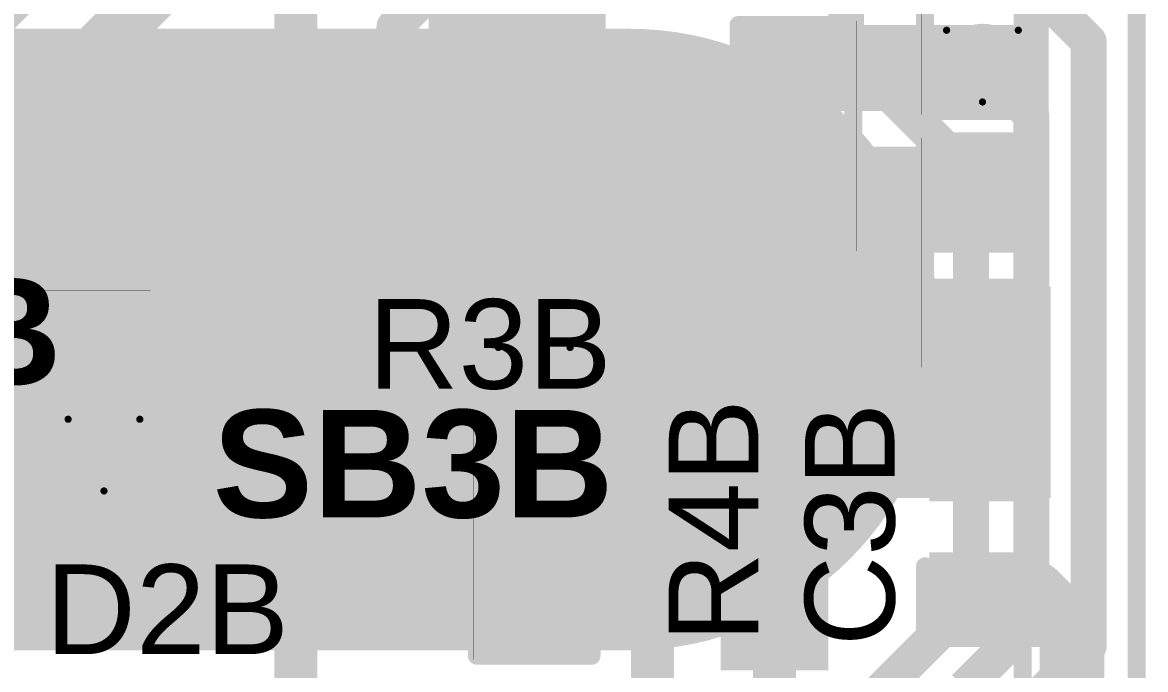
# Model space of a CAD drawing. Header units: inches. Extents: x -4.2 to 12.6, y -6.1 to 3.
# Drawn here: x -2.9497 to -2.6364, y -4.9446 to -4.7641 of the extents above; entities that cross this region are included whole.
import ezdxf

# ---------------------------------------------------------------- set-up
doc = ezdxf.new("R2010")
doc.units = ezdxf.units.IN
doc.header["$MEASUREMENT"] = 0
for name, color, linetype in [('Board Outline', 216, 'Continuous'), ('Bottom Layer', 5, 'Continuous'), ('Bottom Overlay', 54, 'Continuous'), ('Bottom Paste', 16, 'Continuous'), ('Drill Drawing', 1, 'Continuous'), ('Flex_Ribbon Bottom Coverlay', 6, 'Continuous'), ('Flex_Ribbon Top Overlay', 2, 'Continuous'), ('Top Layer', 1, 'Continuous'), ('Top Paste', 8, 'Continuous'), ('Top Solder', 216, 'Continuous'), ('Via Holes', 16, 'Continuous')]:
    doc.layers.add(name, color=color, linetype=linetype)
doc.styles.add('Arial', font='', dxfattribs={"height": 0.2})
doc.styles.add('Arial_Bold', font='', dxfattribs={"height": 0.2})
doc.styles.get('Arial').set_extended_font_data('Arial')
doc.styles.get('Arial_Bold').set_extended_font_data('Arial', bold=True)

# ---------------------------------------------------------------- blocks, each defined once
blk = doc.blocks.new('14_TSSOP_41')
at = {"layer": 'Flex_Ribbon Top Overlay'}
blk.add_hatch(color=2, dxfattribs=at).paths.add_polyline_path([(-0.084, 0.068), (-0.073, 0.068), (-0.073, 0.086), (-0.084, 0.086)])
at = {"layer": 'Top Layer'}
for points in [[(-0.12992, 0.08563), (-0.08858, 0.08563), (-0.08858, 0.06791), (-0.12992, 0.06791)], [(0.08858, 0.08563), (0.12992, 0.08563), (0.12992, 0.06791), (0.08858, 0.06791)], [(-0.12992, 0.06004), (-0.08858, 0.06004), (-0.08858, 0.04232), (-0.12992, 0.04232)], [(0.08858, 0.06004), (0.12992, 0.06004), (0.12992, 0.04232), (0.08858, 0.04232)], [(-0.12992, 0.03445), (-0.08858, 0.03445), (-0.08858, 0.01673), (-0.12992, 0.01673)], [(0.08858, 0.03445), (0.12992, 0.03445), (0.12992, 0.01673), (0.08858, 0.01673)], [(-0.12992, 0.00886), (-0.08858, 0.00886), (-0.08858, -0.00886), (-0.12992, -0.00886)], [(0.08858, 0.00886), (0.12992, 0.00886), (0.12992, -0.00886), (0.08858, -0.00886)], [(-0.12992, -0.01673), (-0.08858, -0.01673), (-0.08858, -0.03445), (-0.12992, -0.03445)], [(0.08858, -0.01673), (0.12992, -0.01673), (0.12992, -0.03445), (0.08858, -0.03445)], [(-0.12992, -0.04232), (-0.08858, -0.04232), (-0.08858, -0.06004), (-0.12992, -0.06004)], [(0.08858, -0.04232), (0.12992, -0.04232), (0.12992, -0.06004), (0.08858, -0.06004)], [(-0.12992, -0.06791), (-0.08858, -0.06791), (-0.08858, -0.08563), (-0.12992, -0.08563)], [(0.08858, -0.06791), (0.12992, -0.06791), (0.12992, -0.08563), (0.08858, -0.08563)]]:
    blk.add_hatch(color=1, dxfattribs=at).paths.add_polyline_path(points)
at = {"layer": 'Top Paste'}
for points in [[(-0.12992, 0.08563), (-0.08858, 0.08563), (-0.08858, 0.06791), (-0.12992, 0.06791)], [(0.08858, 0.08563), (0.12992, 0.08563), (0.12992, 0.06791), (0.08858, 0.06791)], [(-0.12992, 0.06004), (-0.08858, 0.06004), (-0.08858, 0.04232), (-0.12992, 0.04232)], [(0.08858, 0.06004), (0.12992, 0.06004), (0.12992, 0.04232), (0.08858, 0.04232)], [(-0.12992, 0.03445), (-0.08858, 0.03445), (-0.08858, 0.01673), (-0.12992, 0.01673)], [(0.08858, 0.03445), (0.12992, 0.03445), (0.12992, 0.01673), (0.08858, 0.01673)], [(-0.12992, 0.00886), (-0.08858, 0.00886), (-0.08858, -0.00886), (-0.12992, -0.00886)], [(0.08858, 0.00886), (0.12992, 0.00886), (0.12992, -0.00886), (0.08858, -0.00886)], [(-0.12992, -0.01673), (-0.08858, -0.01673), (-0.08858, -0.03445), (-0.12992, -0.03445)], [(0.08858, -0.01673), (0.12992, -0.01673), (0.12992, -0.03445), (0.08858, -0.03445)], [(-0.12992, -0.04232), (-0.08858, -0.04232), (-0.08858, -0.06004), (-0.12992, -0.06004)], [(0.08858, -0.04232), (0.12992, -0.04232), (0.12992, -0.06004), (0.08858, -0.06004)], [(-0.12992, -0.06791), (-0.08858, -0.06791), (-0.08858, -0.08563), (-0.12992, -0.08563)], [(0.08858, -0.06791), (0.12992, -0.06791), (0.12992, -0.08563), (0.08858, -0.08563)]]:
    blk.add_hatch(color=8, dxfattribs=at).paths.add_polyline_path(points)
at = {"layer": 'Top Solder'}
for points in [[(-0.13392, 0.08963), (-0.08458, 0.08963), (-0.08458, 0.06391), (-0.13392, 0.06391)], [(-0.13392, 0.08963), (-0.08458, 0.08963), (-0.08458, 0.06391), (-0.13392, 0.06391)], [(0.08458, 0.08963), (0.13392, 0.08963), (0.13392, 0.06391), (0.08458, 0.06391)], [(0.08458, 0.08963), (0.13392, 0.08963), (0.13392, 0.06391), (0.08458, 0.06391)], [(-0.13392, 0.06404), (-0.08458, 0.06404), (-0.08458, 0.03832), (-0.13392, 0.03832)], [(-0.13392, 0.06404), (-0.08458, 0.06404), (-0.08458, 0.03832), (-0.13392, 0.03832)], [(0.08458, 0.06404), (0.13392, 0.06404), (0.13392, 0.03832), (0.08458, 0.03832)], [(0.08458, 0.06404), (0.13392, 0.06404), (0.13392, 0.03832), (0.08458, 0.03832)], [(-0.13392, 0.03845), (-0.08458, 0.03845), (-0.08458, 0.01273), (-0.13392, 0.01273)], [(-0.13392, 0.03845), (-0.08458, 0.03845), (-0.08458, 0.01273), (-0.13392, 0.01273)], [(0.08458, 0.03845), (0.13392, 0.03845), (0.13392, 0.01273), (0.08458, 0.01273)], [(0.08458, 0.03845), (0.13392, 0.03845), (0.13392, 0.01273), (0.08458, 0.01273)], [(-0.13392, 0.01286), (-0.08458, 0.01286), (-0.08458, -0.01286), (-0.13392, -0.01286)], [(-0.13392, 0.01286), (-0.08458, 0.01286), (-0.08458, -0.01286), (-0.13392, -0.01286)], [(0.08458, 0.01286), (0.13392, 0.01286), (0.13392, -0.01286), (0.08458, -0.01286)], [(0.08458, 0.01286), (0.13392, 0.01286), (0.13392, -0.01286), (0.08458, -0.01286)], [(-0.13392, -0.01273), (-0.08458, -0.01273), (-0.08458, -0.03845), (-0.13392, -0.03845)], [(-0.13392, -0.01273), (-0.08458, -0.01273), (-0.08458, -0.03845), (-0.13392, -0.03845)], [(0.08458, -0.01273), (0.13392, -0.01273), (0.13392, -0.03845), (0.08458, -0.03845)], [(0.08458, -0.01273), (0.13392, -0.01273), (0.13392, -0.03845), (0.08458, -0.03845)], [(-0.13392, -0.03832), (-0.08458, -0.03832), (-0.08458, -0.06404), (-0.13392, -0.06404)], [(-0.13392, -0.03832), (-0.08458, -0.03832), (-0.08458, -0.06404), (-0.13392, -0.06404)], [(0.08458, -0.03832), (0.13392, -0.03832), (0.13392, -0.06404), (0.08458, -0.06404)], [(0.08458, -0.03832), (0.13392, -0.03832), (0.13392, -0.06404), (0.08458, -0.06404)], [(-0.13392, -0.06391), (-0.08458, -0.06391), (-0.08458, -0.08963), (-0.13392, -0.08963)], [(-0.13392, -0.06391), (-0.08458, -0.06391), (-0.08458, -0.08963), (-0.13392, -0.08963)], [(0.08458, -0.06391), (0.13392, -0.06391), (0.13392, -0.08963), (0.08458, -0.08963)], [(0.08458, -0.06391), (0.13392, -0.06391), (0.13392, -0.08963), (0.08458, -0.08963)]]:
    blk.add_hatch(color=216, dxfattribs=at).paths.add_polyline_path(points)
at = {"layer": 'Flex_Ribbon Top Overlay'}
for points in [[(-0.09, 0.1, 0.005, 0.005, 0), (-0.09, 0.092, 0.005, 0.005, 0)], [(0.09, 0.1, 0.005, 0.005, 0), (-0.09, 0.1, 0.005, 0.005, 0)], [(0.09, 0.1, 0.005, 0.005, 0), (0.09, 0.092, 0.005, 0.005, 0)], [(-0.141, 0.082, 0.00787, 0.00787, 0), (-0.141, 0.072, 0.00787, 0.00787, 0)], [(-0.136, 0.077, 0.00787, 0.00787, 0), (-0.141, 0.082, 0.00787, 0.00787, 0)], [(-0.136, 0.077, 0.00787, 0.00787, 0), (-0.141, 0.072, 0.00787, 0.00787, 0)], [(-0.09, -0.092, 0.005, 0.005, 0), (-0.09, -0.1, 0.005, 0.005, 0)], [(0.09, -0.092, 0.005, 0.005, 0), (0.09, -0.1, 0.005, 0.005, 0)], [(0.09, -0.1, 0.005, 0.005, 0), (-0.09, -0.1, 0.005, 0.005, 0)]]:
    blk.add_lwpolyline(points, format="xyseb", dxfattribs=at)
for points in [[(-0.09125, 0.1, 0.0025, 0.0025, 1), (-0.08875, 0.1, 0.0025, 0.0025, 1)], [(-0.09125, 0.1, 0.0025, 0.0025, 1), (-0.08875, 0.1, 0.0025, 0.0025, 1)], [(0.08875, 0.1, 0.0025, 0.0025, 1), (0.09125, 0.1, 0.0025, 0.0025, 1)], [(0.08875, 0.1, 0.0025, 0.0025, 1), (0.09125, 0.1, 0.0025, 0.0025, 1)], [(-0.09125, 0.092, 0.0025, 0.0025, 1), (-0.08875, 0.092, 0.0025, 0.0025, 1)], [(0.08875, 0.092, 0.0025, 0.0025, 1), (0.09125, 0.092, 0.0025, 0.0025, 1)], [(-0.14297, 0.082, 0.00394, 0.00394, 1), (-0.13903, 0.082, 0.00394, 0.00394, 1)], [(-0.14297, 0.082, 0.00394, 0.00394, 1), (-0.13903, 0.082, 0.00394, 0.00394, 1)], [(-0.13797, 0.077, 0.00394, 0.00394, 1), (-0.13403, 0.077, 0.00394, 0.00394, 1)], [(-0.13797, 0.077, 0.00394, 0.00394, 1), (-0.13403, 0.077, 0.00394, 0.00394, 1)], [(-0.14297, 0.072, 0.00394, 0.00394, 1), (-0.13903, 0.072, 0.00394, 0.00394, 1)], [(-0.14297, 0.072, 0.00394, 0.00394, 1), (-0.13903, 0.072, 0.00394, 0.00394, 1)], [(-0.09125, -0.092, 0.0025, 0.0025, 1), (-0.08875, -0.092, 0.0025, 0.0025, 1)], [(0.08875, -0.092, 0.0025, 0.0025, 1), (0.09125, -0.092, 0.0025, 0.0025, 1)], [(-0.09125, -0.1, 0.0025, 0.0025, 1), (-0.08875, -0.1, 0.0025, 0.0025, 1)], [(-0.09125, -0.1, 0.0025, 0.0025, 1), (-0.08875, -0.1, 0.0025, 0.0025, 1)], [(0.08875, -0.1, 0.0025, 0.0025, 1), (0.09125, -0.1, 0.0025, 0.0025, 1)], [(0.08875, -0.1, 0.0025, 0.0025, 1), (0.09125, -0.1, 0.0025, 0.0025, 1)]]:
    blk.add_lwpolyline(points, format="xyseb", close=True, dxfattribs=at)
blk = doc.blocks.new('S______B______0402_83')
at = {"layer": 'Top Layer'}
for points in [[(-0.0275, -0.0125), (-0.0275, 0.0125), (-0.0095, 0.0125), (-0.0095, -0.0125)], [(0.0095, -0.0125), (0.0095, 0.0125), (0.0275, 0.0125), (0.0275, -0.0125)]]:
    blk.add_hatch(color=1, dxfattribs=at).paths.add_polyline_path(points)
at = {"layer": 'Top Paste'}
for points in [[(-0.0275, -0.0125), (-0.0275, 0.0125), (-0.0095, 0.0125), (-0.0095, -0.0125)], [(0.0095, -0.0125), (0.0095, 0.0125), (0.0275, 0.0125), (0.0275, -0.0125)]]:
    blk.add_hatch(color=8, dxfattribs=at).paths.add_polyline_path(points)
at = {"layer": 'Top Solder'}
for points in [[(-0.02967, -0.01467), (-0.02967, 0.01467), (-0.00733, 0.01467), (-0.00733, -0.01467)], [(-0.02967, -0.01467), (-0.02967, 0.01467), (-0.00733, 0.01467), (-0.00733, -0.01467)], [(0.00733, -0.01467), (0.00733, 0.01467), (0.02967, 0.01467), (0.02967, -0.01467)], [(0.00733, -0.01467), (0.00733, 0.01467), (0.02967, 0.01467), (0.02967, -0.01467)]]:
    blk.add_hatch(color=216, dxfattribs=at).paths.add_polyline_path(points)
at = {"layer": 'Flex_Ribbon Top Overlay'}
for points in [[(-0.031, 0.016, 0.005, 0.005, 0), (-0.031, -0.016, 0.005, 0.005, 0)], [(0.031, 0.016, 0.005, 0.005, 0), (-0.031, 0.016, 0.005, 0.005, 0)], [(0.031, 0.016, 0.005, 0.005, 0), (0.031, -0.016, 0.005, 0.005, 0)], [(0.031, -0.016, 0.005, 0.005, 0), (-0.031, -0.016, 0.005, 0.005, 0)], [(0.032, -0.017, 0.000127, 0.000127, 0), (-0.032, -0.017, 0.000127, 0.000127, 0)]]:
    blk.add_lwpolyline(points, format="xyseb", dxfattribs=at)
for points in [[(-0.03225, 0.016, 0.0025, 0.0025, 1), (-0.02975, 0.016, 0.0025, 0.0025, 1)], [(-0.03225, 0.016, 0.0025, 0.0025, 1), (-0.02975, 0.016, 0.0025, 0.0025, 1)], [(0.02975, 0.016, 0.0025, 0.0025, 1), (0.03225, 0.016, 0.0025, 0.0025, 1)], [(0.02975, 0.016, 0.0025, 0.0025, 1), (0.03225, 0.016, 0.0025, 0.0025, 1)], [(-0.03225, -0.016, 0.0025, 0.0025, 1), (-0.02975, -0.016, 0.0025, 0.0025, 1)], [(-0.03225, -0.016, 0.0025, 0.0025, 1), (-0.02975, -0.016, 0.0025, 0.0025, 1)], [(0.02975, -0.016, 0.0025, 0.0025, 1), (0.03225, -0.016, 0.0025, 0.0025, 1)], [(0.02975, -0.016, 0.0025, 0.0025, 1), (0.03225, -0.016, 0.0025, 0.0025, 1)], [(-0.03203, -0.017, 0.0000635, 0.0000635, 1), (-0.03197, -0.017, 0.0000635, 0.0000635, 1)], [(0.03197, -0.017, 0.0000635, 0.0000635, 1), (0.03203, -0.017, 0.0000635, 0.0000635, 1)]]:
    blk.add_lwpolyline(points, format="xyseb", close=True, dxfattribs=at)
blk = doc.blocks.new('S______B______0402_90')
at = {"layer": 'Top Layer'}
for points in [[(-0.0275, -0.0125), (-0.0275, 0.0125), (-0.0095, 0.0125), (-0.0095, -0.0125)], [(0.0095, -0.0125), (0.0095, 0.0125), (0.0275, 0.0125), (0.0275, -0.0125)]]:
    blk.add_hatch(color=1, dxfattribs=at).paths.add_polyline_path(points)
at = {"layer": 'Top Paste'}
for points in [[(-0.0275, -0.0125), (-0.0275, 0.0125), (-0.0095, 0.0125), (-0.0095, -0.0125)], [(0.0095, -0.0125), (0.0095, 0.0125), (0.0275, 0.0125), (0.0275, -0.0125)]]:
    blk.add_hatch(color=8, dxfattribs=at).paths.add_polyline_path(points)
at = {"layer": 'Top Solder'}
for points in [[(-0.02967, -0.01467), (-0.02967, 0.01467), (-0.00733, 0.01467), (-0.00733, -0.01467)], [(-0.02967, -0.01467), (-0.02967, 0.01467), (-0.00733, 0.01467), (-0.00733, -0.01467)], [(0.00733, -0.01467), (0.00733, 0.01467), (0.02967, 0.01467), (0.02967, -0.01467)], [(0.00733, -0.01467), (0.00733, 0.01467), (0.02967, 0.01467), (0.02967, -0.01467)]]:
    blk.add_hatch(color=216, dxfattribs=at).paths.add_polyline_path(points)
at = {"layer": 'Flex_Ribbon Top Overlay'}
for points in [[(-0.031, -0.016, 0.005, 0.005, 0), (-0.031, 0.016, 0.005, 0.005, 0)], [(0.031, 0.016, 0.005, 0.005, 0), (-0.031, 0.016, 0.005, 0.005, 0)], [(0.031, -0.016, 0.005, 0.005, 0), (0.031, 0.016, 0.005, 0.005, 0)], [(0.031, -0.016, 0.005, 0.005, 0), (-0.031, -0.016, 0.005, 0.005, 0)], [(0.032, -0.017, 0.000127, 0.000127, 0), (-0.032, -0.017, 0.000127, 0.000127, 0)]]:
    blk.add_lwpolyline(points, format="xyseb", dxfattribs=at)
for points in [[(-0.03225, 0.016, 0.0025, 0.0025, 1), (-0.02975, 0.016, 0.0025, 0.0025, 1)], [(-0.03225, 0.016, 0.0025, 0.0025, 1), (-0.02975, 0.016, 0.0025, 0.0025, 1)], [(0.02975, 0.016, 0.0025, 0.0025, 1), (0.03225, 0.016, 0.0025, 0.0025, 1)], [(0.02975, 0.016, 0.0025, 0.0025, 1), (0.03225, 0.016, 0.0025, 0.0025, 1)], [(-0.03225, -0.016, 0.0025, 0.0025, 1), (-0.02975, -0.016, 0.0025, 0.0025, 1)], [(-0.03225, -0.016, 0.0025, 0.0025, 1), (-0.02975, -0.016, 0.0025, 0.0025, 1)], [(0.02975, -0.016, 0.0025, 0.0025, 1), (0.03225, -0.016, 0.0025, 0.0025, 1)], [(0.02975, -0.016, 0.0025, 0.0025, 1), (0.03225, -0.016, 0.0025, 0.0025, 1)], [(-0.03203, -0.017, 0.0000635, 0.0000635, 1), (-0.03197, -0.017, 0.0000635, 0.0000635, 1)], [(0.03197, -0.017, 0.0000635, 0.0000635, 1), (0.03203, -0.017, 0.0000635, 0.0000635, 1)]]:
    blk.add_lwpolyline(points, format="xyseb", close=True, dxfattribs=at)
blk = doc.blocks.new('R___0402_160')
at = {"layer": 'Top Layer'}
for points in [[(-0.0275, -0.0125), (-0.0275, 0.0125), (-0.0095, 0.0125), (-0.0095, -0.0125)], [(0.0095, -0.0125), (0.0095, 0.0125), (0.0275, 0.0125), (0.0275, -0.0125)]]:
    blk.add_hatch(color=1, dxfattribs=at).paths.add_polyline_path(points)
at = {"layer": 'Top Paste'}
for points in [[(-0.0275, -0.0125), (-0.0275, 0.0125), (-0.0095, 0.0125), (-0.0095, -0.0125)], [(0.0095, -0.0125), (0.0095, 0.0125), (0.0275, 0.0125), (0.0275, -0.0125)]]:
    blk.add_hatch(color=8, dxfattribs=at).paths.add_polyline_path(points)
at = {"layer": 'Top Solder'}
for points in [[(-0.02967, -0.01467), (-0.02967, 0.01467), (-0.00733, 0.01467), (-0.00733, -0.01467)], [(-0.02967, -0.01467), (-0.02967, 0.01467), (-0.00733, 0.01467), (-0.00733, -0.01467)], [(0.00733, -0.01467), (0.00733, 0.01467), (0.02967, 0.01467), (0.02967, -0.01467)], [(0.00733, -0.01467), (0.00733, 0.01467), (0.02967, 0.01467), (0.02967, -0.01467)]]:
    blk.add_hatch(color=216, dxfattribs=at).paths.add_polyline_path(points)
at = {"layer": 'Flex_Ribbon Top Overlay'}
for points in [[(-0.031, -0.016, 0.005, 0.005, 0), (-0.031, 0.016, 0.005, 0.005, 0)], [(0.031, 0.016, 0.005, 0.005, 0), (-0.031, 0.016, 0.005, 0.005, 0)], [(0.031, -0.016, 0.005, 0.005, 0), (0.031, 0.016, 0.005, 0.005, 0)], [(0.031, -0.016, 0.005, 0.005, 0), (-0.031, -0.016, 0.005, 0.005, 0)], [(0.032, -0.017, 0.000127, 0.000127, 0), (-0.032, -0.017, 0.000127, 0.000127, 0)]]:
    blk.add_lwpolyline(points, format="xyseb", dxfattribs=at)
for points in [[(-0.03225, 0.016, 0.0025, 0.0025, 1), (-0.02975, 0.016, 0.0025, 0.0025, 1)], [(-0.03225, 0.016, 0.0025, 0.0025, 1), (-0.02975, 0.016, 0.0025, 0.0025, 1)], [(0.02975, 0.016, 0.0025, 0.0025, 1), (0.03225, 0.016, 0.0025, 0.0025, 1)], [(0.02975, 0.016, 0.0025, 0.0025, 1), (0.03225, 0.016, 0.0025, 0.0025, 1)], [(-0.03225, -0.016, 0.0025, 0.0025, 1), (-0.02975, -0.016, 0.0025, 0.0025, 1)], [(-0.03225, -0.016, 0.0025, 0.0025, 1), (-0.02975, -0.016, 0.0025, 0.0025, 1)], [(0.02975, -0.016, 0.0025, 0.0025, 1), (0.03225, -0.016, 0.0025, 0.0025, 1)], [(0.02975, -0.016, 0.0025, 0.0025, 1), (0.03225, -0.016, 0.0025, 0.0025, 1)], [(-0.03203, -0.017, 0.0000635, 0.0000635, 1), (-0.03197, -0.017, 0.0000635, 0.0000635, 1)], [(0.03197, -0.017, 0.0000635, 0.0000635, 1), (0.03203, -0.017, 0.0000635, 0.0000635, 1)]]:
    blk.add_lwpolyline(points, format="xyseb", close=True, dxfattribs=at)
blk = doc.blocks.new('R___0402_167')
at = {"layer": 'Top Layer'}
for points in [[(-0.0275, -0.0125), (-0.0275, 0.0125), (-0.0095, 0.0125), (-0.0095, -0.0125)], [(0.0095, -0.0125), (0.0095, 0.0125), (0.0275, 0.0125), (0.0275, -0.0125)]]:
    blk.add_hatch(color=1, dxfattribs=at).paths.add_polyline_path(points)
at = {"layer": 'Top Paste'}
for points in [[(-0.0275, -0.0125), (-0.0275, 0.0125), (-0.0095, 0.0125), (-0.0095, -0.0125)], [(0.0095, -0.0125), (0.0095, 0.0125), (0.0275, 0.0125), (0.0275, -0.0125)]]:
    blk.add_hatch(color=8, dxfattribs=at).paths.add_polyline_path(points)
at = {"layer": 'Top Solder'}
for points in [[(-0.02967, -0.01467), (-0.02967, 0.01467), (-0.00733, 0.01467), (-0.00733, -0.01467)], [(-0.02967, -0.01467), (-0.02967, 0.01467), (-0.00733, 0.01467), (-0.00733, -0.01467)], [(0.00733, -0.01467), (0.00733, 0.01467), (0.02967, 0.01467), (0.02967, -0.01467)], [(0.00733, -0.01467), (0.00733, 0.01467), (0.02967, 0.01467), (0.02967, -0.01467)]]:
    blk.add_hatch(color=216, dxfattribs=at).paths.add_polyline_path(points)
at = {"layer": 'Flex_Ribbon Top Overlay'}
for points in [[(-0.031, 0.016, 0.005, 0.005, 0), (-0.031, -0.016, 0.005, 0.005, 0)], [(-0.031, 0.016, 0.005, 0.005, 0), (0.031, 0.016, 0.005, 0.005, 0)], [(0.031, 0.016, 0.005, 0.005, 0), (0.031, -0.016, 0.005, 0.005, 0)], [(-0.031, -0.016, 0.005, 0.005, 0), (0.031, -0.016, 0.005, 0.005, 0)], [(-0.032, -0.017, 0.000127, 0.000127, 0), (0.032, -0.017, 0.000127, 0.000127, 0)]]:
    blk.add_lwpolyline(points, format="xyseb", dxfattribs=at)
for points in [[(-0.03225, 0.016, 0.0025, 0.0025, 1), (-0.02975, 0.016, 0.0025, 0.0025, 1)], [(-0.03225, 0.016, 0.0025, 0.0025, 1), (-0.02975, 0.016, 0.0025, 0.0025, 1)], [(0.02975, 0.016, 0.0025, 0.0025, 1), (0.03225, 0.016, 0.0025, 0.0025, 1)], [(0.02975, 0.016, 0.0025, 0.0025, 1), (0.03225, 0.016, 0.0025, 0.0025, 1)], [(-0.03225, -0.016, 0.0025, 0.0025, 1), (-0.02975, -0.016, 0.0025, 0.0025, 1)], [(-0.03225, -0.016, 0.0025, 0.0025, 1), (-0.02975, -0.016, 0.0025, 0.0025, 1)], [(0.02975, -0.016, 0.0025, 0.0025, 1), (0.03225, -0.016, 0.0025, 0.0025, 1)], [(0.02975, -0.016, 0.0025, 0.0025, 1), (0.03225, -0.016, 0.0025, 0.0025, 1)], [(-0.03203, -0.017, 0.0000635, 0.0000635, 1), (-0.03197, -0.017, 0.0000635, 0.0000635, 1)], [(0.03197, -0.017, 0.0000635, 0.0000635, 1), (0.03203, -0.017, 0.0000635, 0.0000635, 1)]]:
    blk.add_lwpolyline(points, format="xyseb", close=True, dxfattribs=at)
blk = doc.blocks.new('R___0402_174')
at = {"layer": 'Top Layer'}
for points in [[(-0.0275, -0.0125), (-0.0275, 0.0125), (-0.0095, 0.0125), (-0.0095, -0.0125)], [(0.0095, -0.0125), (0.0095, 0.0125), (0.0275, 0.0125), (0.0275, -0.0125)]]:
    blk.add_hatch(color=1, dxfattribs=at).paths.add_polyline_path(points)
at = {"layer": 'Top Paste'}
for points in [[(-0.0275, -0.0125), (-0.0275, 0.0125), (-0.0095, 0.0125), (-0.0095, -0.0125)], [(0.0095, -0.0125), (0.0095, 0.0125), (0.0275, 0.0125), (0.0275, -0.0125)]]:
    blk.add_hatch(color=8, dxfattribs=at).paths.add_polyline_path(points)
at = {"layer": 'Top Solder'}
for points in [[(-0.02967, -0.01467), (-0.02967, 0.01467), (-0.00733, 0.01467), (-0.00733, -0.01467)], [(-0.02967, -0.01467), (-0.02967, 0.01467), (-0.00733, 0.01467), (-0.00733, -0.01467)], [(0.00733, -0.01467), (0.00733, 0.01467), (0.02967, 0.01467), (0.02967, -0.01467)], [(0.00733, -0.01467), (0.00733, 0.01467), (0.02967, 0.01467), (0.02967, -0.01467)]]:
    blk.add_hatch(color=216, dxfattribs=at).paths.add_polyline_path(points)
at = {"layer": 'Flex_Ribbon Top Overlay'}
for points in [[(-0.031, -0.016, 0.005, 0.005, 0), (-0.031, 0.016, 0.005, 0.005, 0)], [(0.031, 0.016, 0.005, 0.005, 0), (-0.031, 0.016, 0.005, 0.005, 0)], [(0.031, -0.016, 0.005, 0.005, 0), (0.031, 0.016, 0.005, 0.005, 0)], [(0.031, -0.016, 0.005, 0.005, 0), (-0.031, -0.016, 0.005, 0.005, 0)], [(0.032, -0.017, 0.000127, 0.000127, 0), (-0.032, -0.017, 0.000127, 0.000127, 0)]]:
    blk.add_lwpolyline(points, format="xyseb", dxfattribs=at)
for points in [[(-0.03225, 0.016, 0.0025, 0.0025, 1), (-0.02975, 0.016, 0.0025, 0.0025, 1)], [(-0.03225, 0.016, 0.0025, 0.0025, 1), (-0.02975, 0.016, 0.0025, 0.0025, 1)], [(0.02975, 0.016, 0.0025, 0.0025, 1), (0.03225, 0.016, 0.0025, 0.0025, 1)], [(0.02975, 0.016, 0.0025, 0.0025, 1), (0.03225, 0.016, 0.0025, 0.0025, 1)], [(-0.03225, -0.016, 0.0025, 0.0025, 1), (-0.02975, -0.016, 0.0025, 0.0025, 1)], [(-0.03225, -0.016, 0.0025, 0.0025, 1), (-0.02975, -0.016, 0.0025, 0.0025, 1)], [(0.02975, -0.016, 0.0025, 0.0025, 1), (0.03225, -0.016, 0.0025, 0.0025, 1)], [(0.02975, -0.016, 0.0025, 0.0025, 1), (0.03225, -0.016, 0.0025, 0.0025, 1)], [(-0.03203, -0.017, 0.0000635, 0.0000635, 1), (-0.03197, -0.017, 0.0000635, 0.0000635, 1)], [(0.03197, -0.017, 0.0000635, 0.0000635, 1), (0.03203, -0.017, 0.0000635, 0.0000635, 1)]]:
    blk.add_lwpolyline(points, format="xyseb", close=True, dxfattribs=at)
blk = doc.blocks.new('_EMG________B_202')
at = {"layer": 'Bottom Layer'}
h = blk.add_hatch(color=5, dxfattribs=at)
edge = h.paths.add_edge_path()
edge.add_arc((-0.11417, 0.0005), 0.08268, 90, 270)
edge.add_line((-0.11417, -0.08217), (0.11417, -0.08217))
edge.add_arc((0.11417, 0.0005), 0.08268, 270, 450)
edge.add_line((0.11417, 0.08318), (-0.11417, 0.08318))
at = {"layer": 'Bottom Paste'}
h = blk.add_hatch(color=16, dxfattribs=at)
edge = h.paths.add_edge_path()
edge.add_arc((-0.11417, 0.0005), 0.08268, 90, 270)
edge.add_line((-0.11417, -0.08217), (0.11417, -0.08217))
edge.add_arc((0.11417, 0.0005), 0.08268, 270, 450)
edge.add_line((0.11417, 0.08318), (-0.11417, 0.08318))
at = {"layer": 'Flex_Ribbon Bottom Coverlay'}
h = blk.add_hatch(color=6, dxfattribs=at)
edge = h.paths.add_edge_path()
edge.add_arc((-0.11417, 0.0005), 0.08668, 90, 270)
edge.add_line((-0.11417, -0.08617), (0.11417, -0.08617))
edge.add_arc((0.11417, 0.0005), 0.08668, 270, 450)
edge.add_line((0.11417, 0.08718), (-0.11417, 0.08718))
h = blk.add_hatch(color=6, dxfattribs=at)
edge = h.paths.add_edge_path()
edge.add_arc((-0.11417, 0.0005), 0.08668, 90, 270)
edge.add_line((-0.11417, -0.08617), (0.11417, -0.08617))
edge.add_arc((0.11417, 0.0005), 0.08668, 270, 450)
edge.add_line((0.11417, 0.08718), (-0.11417, 0.08718))
at = {"layer": 'Bottom Overlay'}
blk.add_lwpolyline([(0.22375, -0.43172, 0.005, 0.005, 0), (0.22375, 0.43172, 0.005, 0.005, 0)], format="xyseb", dxfattribs=at)
blk = doc.blocks.new('C___0402_251')
at = {"layer": 'Top Layer'}
for points in [[(-0.0275, -0.0125), (-0.0275, 0.0125), (-0.0095, 0.0125), (-0.0095, -0.0125)], [(0.0095, -0.0125), (0.0095, 0.0125), (0.0275, 0.0125), (0.0275, -0.0125)]]:
    blk.add_hatch(color=1, dxfattribs=at).paths.add_polyline_path(points)
at = {"layer": 'Top Paste'}
for points in [[(-0.0275, -0.0125), (-0.0275, 0.0125), (-0.0095, 0.0125), (-0.0095, -0.0125)], [(0.0095, -0.0125), (0.0095, 0.0125), (0.0275, 0.0125), (0.0275, -0.0125)]]:
    blk.add_hatch(color=8, dxfattribs=at).paths.add_polyline_path(points)
at = {"layer": 'Top Solder'}
for points in [[(-0.02986, -0.01486), (-0.02986, 0.01486), (-0.00714, 0.01486), (-0.00714, -0.01486)], [(-0.02986, -0.01486), (-0.02986, 0.01486), (-0.00714, 0.01486), (-0.00714, -0.01486)], [(0.00714, -0.01486), (0.00714, 0.01486), (0.02986, 0.01486), (0.02986, -0.01486)], [(0.00714, -0.01486), (0.00714, 0.01486), (0.02986, 0.01486), (0.02986, -0.01486)]]:
    blk.add_hatch(color=216, dxfattribs=at).paths.add_polyline_path(points)
at = {"layer": 'Flex_Ribbon Top Overlay'}
for points in [[(-0.031, 0.016, 0.005, 0.005, 0), (-0.011, 0.016, 0.005, 0.005, 0)], [(-0.031, 0.016, 0.005, 0.005, 0), (-0.031, -0.016, 0.005, 0.005, 0)], [(0.011, 0.016, 0.005, 0.005, 0), (0.031, 0.016, 0.005, 0.005, 0)], [(0.031, 0.016, 0.005, 0.005, 0), (0.031, -0.016, 0.005, 0.005, 0)], [(-0.031, -0.016, 0.005, 0.005, 0), (-0.011, -0.016, 0.005, 0.005, 0)], [(0.011, -0.016, 0.005, 0.005, 0), (0.031, -0.016, 0.005, 0.005, 0)]]:
    blk.add_lwpolyline(points, format="xyseb", dxfattribs=at)
for points in [[(-0.03225, 0.016, 0.0025, 0.0025, 1), (-0.02975, 0.016, 0.0025, 0.0025, 1)], [(-0.03225, 0.016, 0.0025, 0.0025, 1), (-0.02975, 0.016, 0.0025, 0.0025, 1)], [(-0.01225, 0.016, 0.0025, 0.0025, 1), (-0.00975, 0.016, 0.0025, 0.0025, 1)], [(0.00975, 0.016, 0.0025, 0.0025, 1), (0.01225, 0.016, 0.0025, 0.0025, 1)], [(0.02975, 0.016, 0.0025, 0.0025, 1), (0.03225, 0.016, 0.0025, 0.0025, 1)], [(0.02975, 0.016, 0.0025, 0.0025, 1), (0.03225, 0.016, 0.0025, 0.0025, 1)], [(-0.03225, -0.016, 0.0025, 0.0025, 1), (-0.02975, -0.016, 0.0025, 0.0025, 1)], [(-0.03225, -0.016, 0.0025, 0.0025, 1), (-0.02975, -0.016, 0.0025, 0.0025, 1)], [(-0.01225, -0.016, 0.0025, 0.0025, 1), (-0.00975, -0.016, 0.0025, 0.0025, 1)], [(0.00975, -0.016, 0.0025, 0.0025, 1), (0.01225, -0.016, 0.0025, 0.0025, 1)], [(0.02975, -0.016, 0.0025, 0.0025, 1), (0.03225, -0.016, 0.0025, 0.0025, 1)], [(0.02975, -0.016, 0.0025, 0.0025, 1), (0.03225, -0.016, 0.0025, 0.0025, 1)]]:
    blk.add_lwpolyline(points, format="xyseb", close=True, dxfattribs=at)

msp = doc.modelspace()

# ---------------------------------------------------------------- hatches: boundary and pattern name
at = {"layer": 'Bottom Layer'}
h = msp.add_hatch(color=5, dxfattribs=at)
edge = h.paths.add_edge_path()
edge.add_arc((-2.6819, -4.77628), 0.01181, 0, 360)
h = msp.add_hatch(color=5, dxfattribs=at)
edge = h.paths.add_edge_path()
edge.add_arc((-2.80692, -4.86478), 0.01181, 0, 360)
h = msp.add_hatch(color=5, dxfattribs=at)
edge = h.paths.add_edge_path()
edge.add_arc((-2.92692, -4.88478), 0.01181, 0, 360)
at = {"layer": 'Top Layer'}
for points in [[(-2.74992, -4.78878), (-2.66692, -4.78878), (-2.66692, -4.76478), (-2.74992, -4.76478)], [(-2.7549, -4.82828), (-2.6659, -4.82828), (-2.6659, -4.79878), (-2.7549, -4.79878)], [(-2.7549, -4.94478), (-2.7249, -4.94478), (-2.7249, -4.79878), (-2.7549, -4.79878)], [(-2.7099, -4.85778), (-2.6629, -4.85778), (-2.6629, -4.83778), (-2.7099, -4.83778)], [(-2.7099, -4.89678), (-2.6629, -4.89678), (-2.6629, -4.83778), (-2.7099, -4.83778)], [(-2.85192, -4.93778), (-2.79192, -4.93778), (-2.79192, -4.91178), (-2.85192, -4.91178)]]:
    msp.add_hatch(color=1, dxfattribs=at).paths.add_polyline_path(points)
h = msp.add_hatch(color=1, dxfattribs=at)
edge = h.paths.add_edge_path()
edge.add_arc((-2.6819, -4.77628), 0.01181, 0, 360)
h = msp.add_hatch(color=1, dxfattribs=at)
edge = h.paths.add_edge_path()
edge.add_arc((-2.80692, -4.86478), 0.01181, 0, 360)
h = msp.add_hatch(color=1, dxfattribs=at)
edge = h.paths.add_edge_path()
edge.add_arc((-2.92692, -4.88478), 0.01181, 0, 360)
at = {"layer": 'Via Holes'}
h = msp.add_hatch(color=7, dxfattribs=at)
edge = h.paths.add_edge_path()
edge.add_arc((-2.6819, -4.77628), 0.00591, 0, 360)
h = msp.add_hatch(color=7, dxfattribs=at)
edge = h.paths.add_edge_path()
edge.add_arc((-2.80692, -4.86478), 0.00591, 0, 360)
h = msp.add_hatch(color=7, dxfattribs=at)
edge = h.paths.add_edge_path()
edge.add_arc((-2.92692, -4.88478), 0.00591, 0, 360)

# ---------------------------------------------------------------- linework, layer by layer
at = {"layer": 'Board Outline'}
msp.add_lwpolyline([(-2.63892, -4.42332, 0.005, 0.005, 0), (-2.63892, -5.28379, 0.005, 0.005, 0)], format="xyseb", dxfattribs=at)
msp.add_lwpolyline([(-2.63892, -4.42332, 0.005, 0.005, 0), (-2.63892, -5.28379, 0.005, 0.005, 0)], format="xyseb", dxfattribs=at)
msp.add_lwpolyline([(-2.63892, -4.42332, 0.005, 0.005, 0), (-2.63892, -5.28379, 0.005, 0.005, 0)], format="xyseb", dxfattribs=at)
at = {"layer": 'Bottom Layer'}
for points in [[(-2.71992, -4.77178, 0.01, 0.01, 0), (-2.71992, -4.71578, 0.01, 0.01, 0)], [(-2.66292, -4.75878, 0.01, 0.01, 0), (-2.65228, -4.76942, 0.01, 0.01, 0)], [(-2.71992, -4.77178, 0.01, 0.01, 0), (-2.68508, -4.80662, 0.01, 0.01, 0)], [(-2.65228, -4.93815, 0.01, 0.01, 0), (-2.65228, -4.76942, 0.01, 0.01, 0)], [(-2.6819, -4.77628, 0.01, 0.01, 0), (-2.66828, -4.7899, 0.01, 0.01, 0)], [(-2.66828, -4.93115, 0.01, 0.01, 0), (-2.66828, -4.7899, 0.01, 0.01, 0)], [(-2.68508, -4.92532, 0.01, 0.01, 0), (-2.68508, -4.80662, 0.01, 0.01, 0)], [(-2.72692, -4.96716, 0.01, 0.01, 0), (-2.68508, -4.92532, 0.01, 0.01, 0)], [(-2.68684, -4.9497, 0.01, 0.01, 0), (-2.66828, -4.93115, 0.01, 0.01, 0)], [(-2.68287, -4.96874, 0.01, 0.01, 0), (-2.65228, -4.93815, 0.01, 0.01, 0)]]:
    msp.add_lwpolyline(points, format="xyseb", dxfattribs=at)
for points in [[(-2.72242, -4.77178, 0.005, 0.005, 1), (-2.71742, -4.77178, 0.005, 0.005, 1)], [(-2.72242, -4.77178, 0.005, 0.005, 1), (-2.71742, -4.77178, 0.005, 0.005, 1)], [(-2.65478, -4.76942, 0.005, 0.005, 1), (-2.64978, -4.76942, 0.005, 0.005, 1)], [(-2.65478, -4.76942, 0.005, 0.005, 1), (-2.64978, -4.76942, 0.005, 0.005, 1)], [(-2.6844, -4.77628, 0.005, 0.005, 1), (-2.6794, -4.77628, 0.005, 0.005, 1)], [(-2.67078, -4.7899, 0.005, 0.005, 1), (-2.66578, -4.7899, 0.005, 0.005, 1)], [(-2.67078, -4.7899, 0.005, 0.005, 1), (-2.66578, -4.7899, 0.005, 0.005, 1)], [(-2.68758, -4.80662, 0.005, 0.005, 1), (-2.68258, -4.80662, 0.005, 0.005, 1)], [(-2.68758, -4.80662, 0.005, 0.005, 1), (-2.68258, -4.80662, 0.005, 0.005, 1)], [(-2.68758, -4.92532, 0.005, 0.005, 1), (-2.68258, -4.92532, 0.005, 0.005, 1)], [(-2.68758, -4.92532, 0.005, 0.005, 1), (-2.68258, -4.92532, 0.005, 0.005, 1)], [(-2.67078, -4.93115, 0.005, 0.005, 1), (-2.66578, -4.93115, 0.005, 0.005, 1)], [(-2.67078, -4.93115, 0.005, 0.005, 1), (-2.66578, -4.93115, 0.005, 0.005, 1)], [(-2.65478, -4.93815, 0.005, 0.005, 1), (-2.64978, -4.93815, 0.005, 0.005, 1)], [(-2.65478, -4.93815, 0.005, 0.005, 1), (-2.64978, -4.93815, 0.005, 0.005, 1)]]:
    msp.add_lwpolyline(points, format="xyseb", close=True, dxfattribs=at)
at = {"layer": 'Drill Drawing'}
for points in [[(-2.6919, -4.76628, 0.002, 0.002, 0), (-2.6719, -4.76628, 0.002, 0.002, 0)], [(-2.6919, -4.76628, 0.002, 0.002, 0), (-2.6819, -4.78628, 0.002, 0.002, 0)], [(-2.6819, -4.78628, 0.002, 0.002, 0), (-2.6719, -4.76628, 0.002, 0.002, 0)], [(-2.81692, -4.85478, 0.002, 0.002, 0), (-2.79692, -4.85478, 0.002, 0.002, 0)], [(-2.81692, -4.85478, 0.002, 0.002, 0), (-2.80692, -4.87478, 0.002, 0.002, 0)], [(-2.80692, -4.87478, 0.002, 0.002, 0), (-2.79692, -4.85478, 0.002, 0.002, 0)], [(-2.93692, -4.87478, 0.002, 0.002, 0), (-2.91692, -4.87478, 0.002, 0.002, 0)], [(-2.93692, -4.87478, 0.002, 0.002, 0), (-2.92692, -4.89478, 0.002, 0.002, 0)], [(-2.92692, -4.89478, 0.002, 0.002, 0), (-2.91692, -4.87478, 0.002, 0.002, 0)]]:
    msp.add_lwpolyline(points, format="xyseb", dxfattribs=at)
for points in [[(-2.6924, -4.76628, 0.001, 0.001, 1), (-2.6914, -4.76628, 0.001, 0.001, 1)], [(-2.6924, -4.76628, 0.001, 0.001, 1), (-2.6914, -4.76628, 0.001, 0.001, 1)], [(-2.6724, -4.76628, 0.001, 0.001, 1), (-2.6714, -4.76628, 0.001, 0.001, 1)], [(-2.6724, -4.76628, 0.001, 0.001, 1), (-2.6714, -4.76628, 0.001, 0.001, 1)], [(-2.6824, -4.78628, 0.001, 0.001, 1), (-2.6814, -4.78628, 0.001, 0.001, 1)], [(-2.6824, -4.78628, 0.001, 0.001, 1), (-2.6814, -4.78628, 0.001, 0.001, 1)], [(-2.81742, -4.85478, 0.001, 0.001, 1), (-2.81642, -4.85478, 0.001, 0.001, 1)], [(-2.81742, -4.85478, 0.001, 0.001, 1), (-2.81642, -4.85478, 0.001, 0.001, 1)], [(-2.79742, -4.85478, 0.001, 0.001, 1), (-2.79642, -4.85478, 0.001, 0.001, 1)], [(-2.79742, -4.85478, 0.001, 0.001, 1), (-2.79642, -4.85478, 0.001, 0.001, 1)], [(-2.93742, -4.87478, 0.001, 0.001, 1), (-2.93642, -4.87478, 0.001, 0.001, 1)], [(-2.93742, -4.87478, 0.001, 0.001, 1), (-2.93642, -4.87478, 0.001, 0.001, 1)], [(-2.91742, -4.87478, 0.001, 0.001, 1), (-2.91642, -4.87478, 0.001, 0.001, 1)], [(-2.91742, -4.87478, 0.001, 0.001, 1), (-2.91642, -4.87478, 0.001, 0.001, 1)], [(-2.80742, -4.87478, 0.001, 0.001, 1), (-2.80642, -4.87478, 0.001, 0.001, 1)], [(-2.80742, -4.87478, 0.001, 0.001, 1), (-2.80642, -4.87478, 0.001, 0.001, 1)], [(-2.92742, -4.89478, 0.001, 0.001, 1), (-2.92642, -4.89478, 0.001, 0.001, 1)], [(-2.92742, -4.89478, 0.001, 0.001, 1), (-2.92642, -4.89478, 0.001, 0.001, 1)]]:
    msp.add_lwpolyline(points, format="xyseb", close=True, dxfattribs=at)
at = {"layer": 'Top Layer'}
for points in [[(-2.96442, -4.80744, 0.015, 0.015, 0), (-2.9079, -4.75092, 0.015, 0.015, 0)], [(-2.87342, -5.03478, 0.012, 0.012, 0), (-2.87342, -4.75078, 0.012, 0.012, 0)], [(-2.99692, -4.80378, 0.01, 0.01, 0), (-2.94392, -4.75078, 0.01, 0.01, 0)], [(-2.84592, -4.76535, 0.01, 0.01, 0), (-2.83916, -4.75859, 0.01, 0.01, 0)], [(-2.84592, -4.91843, 0.01, 0.01, 0), (-2.84592, -4.76535, 0.01, 0.01, 0)], [(-2.81164, -4.78096, 0.01, 0.01, 0), (-2.81066, -4.78096, 0.01, 0.01, 0)], [(-2.81066, -4.78096, 0.01, 0.01, 0), (-2.81057, -4.78087, 0.01, 0.01, 0)], [(-2.81066, -4.78096, 0.01, 0.01, 0), (-2.7751, -4.78096, 0.01, 0.01, 0)], [(-2.7751, -4.78096, 0.01, 0.01, 0), (-2.73584, -4.82022, 0.01, 0.01, 0)], [(-2.81164, -4.80656, 0.012, 0.012, 0), (-2.77977, -4.80656, 0.012, 0.012, 0)], [(-2.77977, -4.80656, 0.012, 0.012, 0), (-2.77392, -4.81241, 0.012, 0.012, 0)], [(-2.77392, -4.97151, 0.012, 0.012, 0), (-2.77392, -4.81241, 0.012, 0.012, 0)], [(-2.7399, -5.00578, 0.012, 0.012, 0), (-2.7399, -4.83578, 0.012, 0.012, 0)], [(-2.92692, -4.88478, 0.012, 0.012, 0), (-2.92692, -4.85828, 0.012, 0.012, 0)], [(-2.80692, -4.89128, 0.012, 0.012, 0), (-2.80692, -4.86478, 0.012, 0.012, 0)], [(-2.84592, -4.91843, 0.01, 0.01, 0), (-2.84006, -4.92428, 0.01, 0.01, 0)], [(-2.6819, -4.92328, 0.018, 0.018, 0), (-2.66746, -4.92328, 0.018, 0.018, 0)], [(-2.66746, -4.92328, 0.018, 0.018, 0), (-2.65692, -4.93383, 0.018, 0.018, 0)], [(-2.84006, -4.92428, 0.01, 0.01, 0), (-2.81092, -4.92428, 0.01, 0.01, 0)], [(-2.81092, -4.92428, 0.01, 0.01, 0), (-2.80692, -4.92828, 0.01, 0.01, 0)], [(-2.65692, -5.01178, 0.018, 0.018, 0), (-2.65692, -4.93383, 0.018, 0.018, 0)]]:
    msp.add_lwpolyline(points, format="xyseb", dxfattribs=at)
for points in [[(-2.84842, -4.76535, 0.005, 0.005, 1), (-2.84342, -4.76535, 0.005, 0.005, 1)], [(-2.84842, -4.76535, 0.005, 0.005, 1), (-2.84342, -4.76535, 0.005, 0.005, 1)], [(-2.81414, -4.78096, 0.005, 0.005, 1), (-2.80914, -4.78096, 0.005, 0.005, 1)], [(-2.81316, -4.78096, 0.005, 0.005, 1), (-2.80816, -4.78096, 0.005, 0.005, 1)], [(-2.81316, -4.78096, 0.005, 0.005, 1), (-2.80816, -4.78096, 0.005, 0.005, 1)], [(-2.81316, -4.78096, 0.005, 0.005, 1), (-2.80816, -4.78096, 0.005, 0.005, 1)], [(-2.81307, -4.78087, 0.005, 0.005, 1), (-2.80807, -4.78087, 0.005, 0.005, 1)], [(-2.7776, -4.78096, 0.005, 0.005, 1), (-2.7726, -4.78096, 0.005, 0.005, 1)], [(-2.7776, -4.78096, 0.005, 0.005, 1), (-2.7726, -4.78096, 0.005, 0.005, 1)], [(-2.81464, -4.80656, 0.006, 0.006, 1), (-2.80864, -4.80656, 0.006, 0.006, 1)], [(-2.78277, -4.80656, 0.006, 0.006, 1), (-2.77677, -4.80656, 0.006, 0.006, 1)], [(-2.78277, -4.80656, 0.006, 0.006, 1), (-2.77677, -4.80656, 0.006, 0.006, 1)], [(-2.77692, -4.81241, 0.006, 0.006, 1), (-2.77092, -4.81241, 0.006, 0.006, 1)], [(-2.77692, -4.81241, 0.006, 0.006, 1), (-2.77092, -4.81241, 0.006, 0.006, 1)], [(-2.73834, -4.82022, 0.005, 0.005, 1), (-2.73334, -4.82022, 0.005, 0.005, 1)], [(-2.7429, -4.83578, 0.006, 0.006, 1), (-2.7369, -4.83578, 0.006, 0.006, 1)], [(-2.92992, -4.85828, 0.006, 0.006, 1), (-2.92392, -4.85828, 0.006, 0.006, 1)], [(-2.80992, -4.86478, 0.006, 0.006, 1), (-2.80392, -4.86478, 0.006, 0.006, 1)], [(-2.92992, -4.88478, 0.006, 0.006, 1), (-2.92392, -4.88478, 0.006, 0.006, 1)], [(-2.80992, -4.89128, 0.006, 0.006, 1), (-2.80392, -4.89128, 0.006, 0.006, 1)], [(-2.84842, -4.91843, 0.005, 0.005, 1), (-2.84342, -4.91843, 0.005, 0.005, 1)], [(-2.84842, -4.91843, 0.005, 0.005, 1), (-2.84342, -4.91843, 0.005, 0.005, 1)], [(-2.6864, -4.92328, 0.009, 0.009, 1), (-2.6774, -4.92328, 0.009, 0.009, 1)], [(-2.67196, -4.92328, 0.009, 0.009, 1), (-2.66296, -4.92328, 0.009, 0.009, 1)], [(-2.67196, -4.92328, 0.009, 0.009, 1), (-2.66296, -4.92328, 0.009, 0.009, 1)], [(-2.84256, -4.92428, 0.005, 0.005, 1), (-2.83756, -4.92428, 0.005, 0.005, 1)], [(-2.84256, -4.92428, 0.005, 0.005, 1), (-2.83756, -4.92428, 0.005, 0.005, 1)], [(-2.81342, -4.92428, 0.005, 0.005, 1), (-2.80842, -4.92428, 0.005, 0.005, 1)], [(-2.81342, -4.92428, 0.005, 0.005, 1), (-2.80842, -4.92428, 0.005, 0.005, 1)], [(-2.80942, -4.92828, 0.005, 0.005, 1), (-2.80442, -4.92828, 0.005, 0.005, 1)], [(-2.66142, -4.93383, 0.009, 0.009, 1), (-2.65242, -4.93383, 0.009, 0.009, 1)], [(-2.66142, -4.93383, 0.009, 0.009, 1), (-2.65242, -4.93383, 0.009, 0.009, 1)]]:
    msp.add_lwpolyline(points, format="xyseb", close=True, dxfattribs=at)

# ---------------------------------------------------------------- block references
msp.add_blockref('_EMG________B_202', (-2.89441, -4.85305))
for name, p, rotation in [('14_TSSOP_41', (-2.9209, -4.72978), 180), ('R___0402_174', (-2.6819, -4.75778), 270), ('R___0402_167', (-2.73392, -4.79578), 90), ('R___0402_160', (-2.6819, -4.82828), 270), ('S______B______0402_83', (-2.94592, -4.85578), 180), ('C___0402_251', (-2.6819, -4.90478), 90), ('S______B______0402_90', (-2.80692, -4.90978), 270)]:
    msp.add_blockref(name, p, dxfattribs=dict(rotation=rotation))

# ---------------------------------------------------------------- texts
at = {"layer": 'Flex_Ribbon Top Overlay'}
for s, height, style, p in [('SB4B', 0.03, 'Arial_Bold', (-3.0505, -4.86537)), ('R3B', 0.025, 'Arial', (-2.85324, -4.86628)), ('SB3B', 0.03, 'Arial_Bold', (-2.89658, -4.90216)), ('D2B', 0.025, 'Arial', (-2.94324, -4.94028))]:
    msp.add_text(s, height=height, dxfattribs=dict(at, style=style)).set_placement(p)
at = {"layer": 'Flex_Ribbon Top Overlay', "style": 'Arial'}
for s, p in [('R4B', (-2.74442, -4.93711)), ('C3B', (-2.70642, -4.93811))]:
    msp.add_text(s, height=0.025, rotation=90, dxfattribs=at).set_placement(p)

doc.saveas('drawing.dxf')
